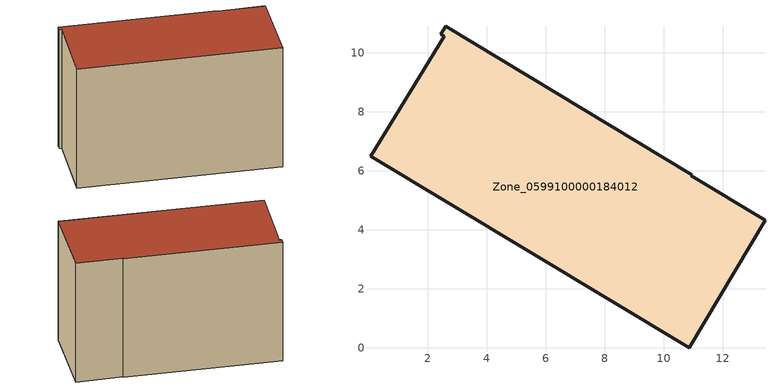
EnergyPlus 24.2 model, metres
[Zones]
Zone_0599100000184012
 floor ground (C_G): 10.86,0 0.07,6.49 2.57,10.56 2.45,10.63 2.62,10.9 10.96,5.88 10.93,5.83 13.43,4.33 z0
 wall outside (C_F): 10.86,0 13.43,4.33 10.93,5.83 10.96,5.88 2.62,10.9 2.45,10.63 2.57,10.56 0.07,6.49 10.86,0 z0:8.27
 roof outside (C_R): 0.07,6.49 10.86,0 13.43,4.33 10.93,5.83 10.96,5.88 2.62,10.9 2.45,10.63 2.57,10.56 z8.27
[BUILDING]
Pand.0599100000184012: North Axis=0; Terrain=City; Loads Convergence Tolerance Value=0.04; Temperature Convergence Tolerance Value=0.4; Solar Distribution=FullExterior; Maximum Number of Warmup Days=25; Minimum Number of Warmup Days=1
[Site:Location]
Rotterdam.The.Hague.AP_ZH_NLD Design_Conditions: Latitude=51.96; Longitude=4.45; Time Zone=1; Elevation=-4.5
[SITE:GROUNDTEMPERATURE:BUILDINGSURFACE]
18, 18, 18, 18, 18, 18, 18, 18, 18, 18, 18, 18
[MATERIAL] Thermal Absorptance=0.9; Solar Absorptance=0.7; Visible Absorptance=0.7
Name | Roughness | Thickness | Conductivity | Density | Specific Heat
G.TI.1975-1991 | MediumSmooth | 0.15 | 0.288461 | 540 | 1210
F.TI.1975-1991 | Rough | 0.3 | 0.230769 | 1920 | 840
R.TI.1975-1991 | MediumRough | 0.2 | 0.153846 | 1500 | 1000
[CONSTRUCTION]
C_G: G.TI.1975-1991
C_F: F.TI.1975-1991
C_R: R.TI.1975-1991
[ZONE]
Zone_0599100000184012: Type=1; Multiplier=1; Ceiling Height=Autocalculate; Volume=Autocalculate; Floor Area=autocalculate; Part of Total Floor Area=Yes
[ZONEINFILTRATION:DESIGNFLOWRATE]
Infil_Zone_0599100000184012: Zone or ZoneList or Space or SpaceList=Zone_0599100000184012; Schedule=AlwaysOn; Design Flow Rate Calculation Method=Flow/Area; Flow Rate per Floor Area=0.003; Constant Term Coefficient=1; Temperature Term Coefficient=0; Velocity Term Coefficient=0; Velocity Squared Term Coefficient=0
[HVACTEMPLATE:ZONE:IDEALLOADSAIRSYSTEM]
Zone_0599100000184012: Maximum Heating Supply Air Temperature=50; Minimum Cooling Supply Air Temperature=13; Maximum Heating Supply Air Humidity Ratio=0.0156; Minimum Cooling Supply Air Humidity Ratio=0.0077; Heating Limit=NoLimit; Cooling Limit=NoLimit; Dehumidification Control Type=ConstantSensibleHeatRatio; Cooling Sensible Heat Ratio=0.7; Dehumidification Setpoint=60; Humidification Control Type=None; Humidification Setpoint=30; Outdoor Air Method=None; Outdoor Air Flow Rate per Person=0.00944; Outdoor Air Flow Rate per Zone Floor Area=0; Outdoor Air Flow Rate per Zone=0; Demand Controlled Ventilation Type=None; Outdoor Air Economizer Type=NoEconomizer; Heat Recovery Type=None; Sensible Heat Recovery Effectiveness=0.7; Latent Heat Recovery Effectiveness=0.65
[ZONECONTROL:THERMOSTAT]
ThermostatControl_Zone_0599100000184012: Zone or ZoneList=Zone_0599100000184012; Control Type Schedule=DualSetpointControlType; Control 1=Thermostat_Zone_0599100000184012; Temperature Difference Between Cutout And Setpoint=0
[THERMOSTATSETPOINT:DUALSETPOINT]
Thermostat_Zone_0599100000184012: Heating Setpoint Temperature Schedule=HeatingSetpoint_Zone_0599100000184012; Cooling Setpoint Temperature Schedule=CoolingSetpoint_Zone_0599100000184012
[SCHEDULE:COMPACT]
HeatingSetpoint_Zone_0599100000184012: Through: 12/31, For: AllDays, Until: 24:00, 21
CoolingSetpoint_Zone_0599100000184012: Through: 12/31, For: AllDays, Until: 24:00, 24
DualSetpointControlType: Through: 12/31, For: AllDays, Until: 24:00, 4
AlwaysOn: Through: 12/31, For: AllDays, Until: 24:00, 1
